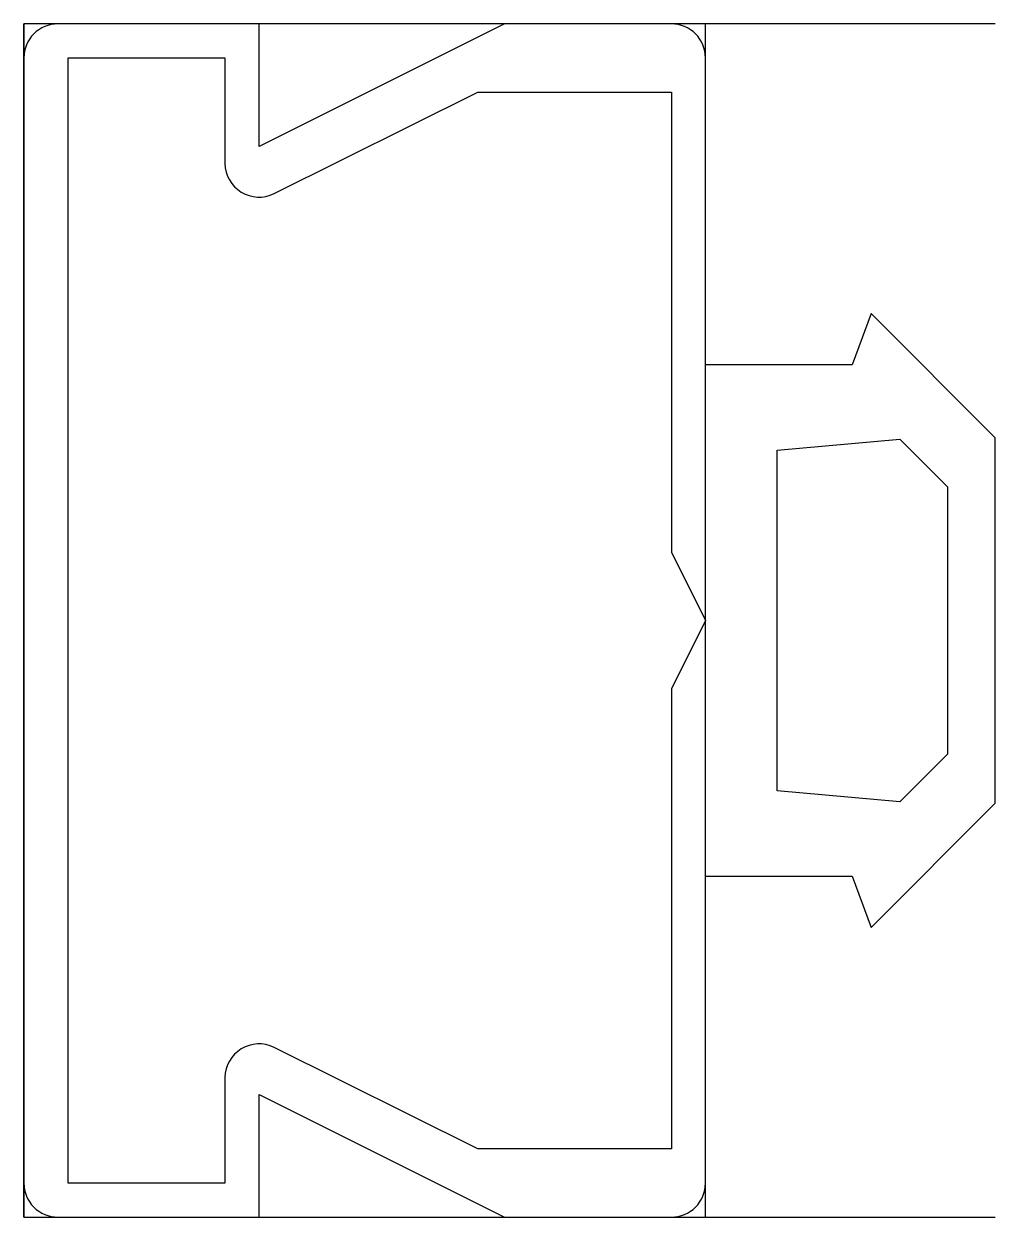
# Model space of a CAD drawing. Extents: x -10 to 4.2, y 0 to 17.5.
import ezdxf

# ---------------------------------------------------------------- set-up
doc = ezdxf.new("R2010")
doc.units = 0
doc.layers.get('0').update_dxf_attribs({"linetype": 'CONTINUOUS'})

msp = doc.modelspace()

# ---------------------------------------------------------------- linework, layer by layer
at = {"linetype": 'CONTINUOUS'}
for p, q in [((-10, 0), (-10, 17.5)), ((4.25, 17.5), (-10, 17.5)), ((0, 17.5), (-10, 17.5)), ((-10, 17.5), (-10, 0)), ((-6.55, 17.5), (-9.5, 17.5)), ((-2.95, 17.5), (-6.55, 15.7)), ((-6.55, 15.7), (-6.55, 17.5)), ((-0.5, 17.5), (-2.95, 17.5)), ((0, 0), (0, 17.5)), ((0, 0), (0, 17.5)), ((-10, 17), (-10, 0.5)), ((-9.35, 0.5), (-9.35, 17)), ((-9.35, 17), (-7.05, 17)), ((-7.05, 17), (-7.05, 15.45)), ((0, 12.5), (0, 17)), ((-6.33, 15.01), (-3.34, 16.5)), ((-3.34, 16.5), (-0.5, 16.5)), ((-0.5, 16.5), (-0.5, 9.75)), ((2.43, 13.25), (2.15, 12.5)), ((4.25, 11.43), (2.43, 13.25)), ((2.15, 12.5), (0, 12.5)), ((1.05, 11.25), (2.85, 11.41)), ((2.85, 11.41), (3.55, 10.71)), ((4.25, 6.07), (4.25, 11.43)), ((1.05, 6.25), (1.05, 11.25)), ((3.55, 10.71), (3.55, 6.79)), ((-0.5, 9.75), (0, 8.75)), ((0, 8.75), (-0.5, 7.75)), ((-0.5, 7.75), (-0.5, 1)), ((3.55, 6.79), (2.85, 6.09)), ((2.85, 6.09), (1.05, 6.25)), ((2.43, 4.25), (4.25, 6.07)), ((0, 0.5), (0, 5)), ((0, 5), (2.15, 5)), ((2.15, 5), (2.43, 4.25)), ((-3.34, 1), (-6.33, 2.49)), ((-7.05, 2.05), (-7.05, 0.5)), ((-6.55, 0), (-6.55, 1.8)), ((-6.55, 1.8), (-2.95, 0)), ((-0.5, 1), (-3.34, 1)), ((-7.05, 0.5), (-9.35, 0.5)), ((-10, 0), (4.25, 0)), ((-10, 0), (0, 0)), ((-9.5, 0), (-6.55, 0)), ((-2.95, 0), (-0.5, 0))]:
    msp.add_line(p, q, dxfattribs=at)
for centre, start, end in [((-9.5, 17), 90, 180), ((-0.5, 17), 0, 90), ((-6.55, 15.459), 181.0267, 296.1141), ((-6.55, 2.041), 63.8859, 178.9733), ((-9.5, 0.5), 180, 270), ((-0.5, 0.5), 270, 0)]:
    msp.add_arc(centre, 0.5, start, end, dxfattribs=at)

doc.saveas('drawing.dxf')
